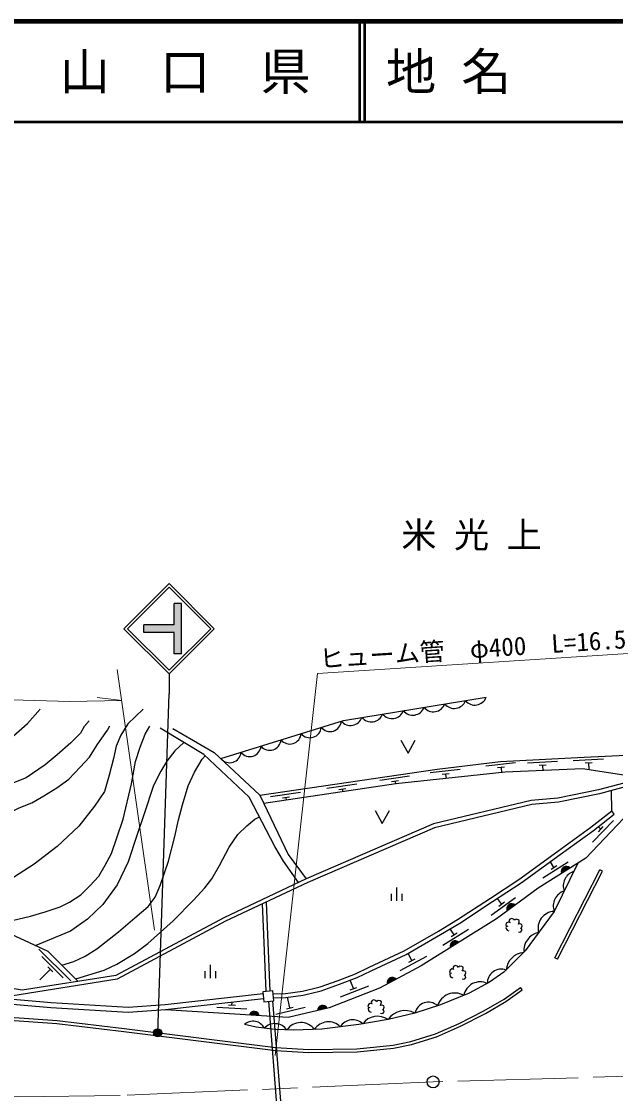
# Model space of a CAD drawing. Units: millimetres at full size, sheet at 1:1000; details may follow other scales. Extents: x 40000 to 680000, y 20000 to 380000.
# Drawn here: x 334077 to 393240, y 273128 to 380000 of the extents above; entities that cross this region are included whole.
import ezdxf
from ezdxf.enums import TextEntityAlignment as Align

# ---------------------------------------------------------------- set-up
doc = ezdxf.new("R2010")
doc.units = ezdxf.units.MM
doc.header["$LTSCALE"] = 1000
doc.linetypes.add('CHAIN', pattern=[18.5, 12, -1.5, 3.5, -1.5])
for name, color, linetype, lineweight in [('M-BGD', 7, 'Continuous', 25), ('M-BMK', 2, 'CHAIN', 13), ('M-BMK-SRVR', 3, 'Continuous', 25), ('M-STR-HTXT', 7, 'Continuous', 13), ('M-STR-STRC', 7, 'Continuous', 25), ('M-TTL', 2, 'Continuous', 140), ('M-TTL-LINE', 7, 'Continuous', 50)]:
    doc.layers.add(name, color=color, linetype=linetype, lineweight=lineweight)
doc.layers.add('M-BMK-HTXT', color=7, linetype='Continuous')
doc.layers.add('M-TTL-TXT', color=7, linetype='Continuous')
doc.styles.add('ＭＳ ゴシック', font='')
doc.styles.get('ＭＳ ゴシック').set_extended_font_data('MS Gothic')

msp = doc.modelspace()

# ---------------------------------------------------------------- hatches: boundary and pattern name
at = {"layer": 'M-BGD'}
for points in [[(387864, 295085), (388701, 295615, 0.82183)], [(382451, 291326), (383246, 291916, 0.82183)], [(376799, 287673), (377640, 288198, 0.82183)], [(370530, 284055), (371404, 284523, 0.82183)], [(356777, 280948), (357766, 280886, 0.82183)], [(363564, 281398), (364528, 281626, 0.82183)]]:
    msp.add_hatch(color=256, dxfattribs=at).paths.add_polyline_path(points)
at = {"layer": 'M-STR-STRC'}
for points in [[(346278, 319844), (349278, 319844), (349278, 321969), (350028, 321969), (350028, 316969), (349278, 316969), (349278, 319094), (346278, 319094)], [(347979, 279406, 1), (347304, 278976, 0.41421), (347856, 278853, 0.41421)]]:
    msp.add_hatch(color=256, dxfattribs=at).paths.add_polyline_path(points)

# ---------------------------------------------------------------- linework, layer by layer
at = {"layer": 'M-BGD'}
for p, q in [((383288, 306103), (380309, 305748)), ((382181, 305669), (381486, 305586)), ((387458, 306221), (384462, 306064)), ((386325, 305861), (385626, 305825)), ((385976, 305843), (386004, 305313)), ((392033, 306459), (389037, 306304)), ((390900, 306100), (390201, 306064)), ((390551, 306082), (390587, 305385)), ((372725, 304762), (369757, 304323)), ((377768, 305444), (374789, 305089)), ((376662, 305010), (375967, 304927)), ((376314, 304969), (376368, 304522)), ((381834, 305627), (381895, 305113)), ((367471, 303985), (364504, 303547)), ((366378, 303520), (365685, 303418)), ((371631, 304297), (370939, 304195)), ((371285, 304246), (371324, 303982)), ((361852, 303154), (358884, 302715)), ((360758, 302689), (360066, 302587)), ((360412, 302638), (360453, 302363)), ((366031, 303469), (366071, 303200)), ((392870, 301297), (392835, 303336)), ((390954, 298193), (393027, 300363)), ((393116, 300981), (392870, 301297)), ((391774, 299485), (391512, 299735)), ((391532, 299232), (392015, 299738)), ((386004, 294618), (388539, 296222)), ((387111, 295674), (386750, 296243)), ((386815, 295486), (387406, 295861)), ((387183, 286648), (391670, 295427)), ((387450, 286511), (391937, 295291)), ((391937, 295291), (391670, 295427)), ((370935, 292344), (370935, 293041)), ((371468, 292344), (371468, 293672)), ((372001, 292344), (372001, 293041)), ((380864, 290897), (383274, 292684)), ((381891, 292031), (381482, 292582)), ((381609, 291823), (382172, 292240)), ((376048, 287911), (378593, 289500)), ((377161, 288960), (376786, 289562)), ((376865, 288775), (377458, 289145)), ((338984, 284353), (335792, 287525)), ((338240, 284669), (336112, 286784)), ((371788, 285410), (374432, 286829)), ((372968, 286384), (372582, 287104)), ((372660, 286218), (373276, 286549)), ((387450, 286511), (387183, 286648)), ((336965, 285514), (335907, 284450)), ((337213, 285267), (336716, 285760)), ((352895, 284637), (352895, 285965)), ((352361, 284637), (352361, 285334)), ((353428, 284637), (353428, 285334)), ((367154, 283586), (366826, 284427)), ((365865, 282762), (368660, 283851)), ((366828, 283459), (367480, 283713)), ((383950, 283469), (383776, 283713)), ((355037, 281958), (355053, 282209)), ((358664, 282324), (359914, 266681)), ((359062, 282360), (360315, 266681)), ((360804, 281671), (360556, 282721)), ((353521, 281752), (356515, 281565)), ((354688, 281980), (355386, 281936)), ((359414, 281034), (362333, 281724)), ((360464, 281590), (361145, 281751))]:
    msp.add_line(p, q, dxfattribs=at)
for points in [[(324430, 313490), (324067, 312632), (323662, 310862), (323489, 309436), (323419, 308416), (323469, 307404), (323611, 306273), (324369, 305089), (325168, 304513), (326077, 304140), (326825, 304241), (328625, 305039), (329888, 306059), (331942, 307648), (333276, 308779), (334670, 310031), (335943, 311435)], [(353925, 306513), (366152, 310325), (380361, 312641)], [(346182, 311454), (344677, 309990), (343975, 308847), (343494, 307764), (343253, 306541), (342812, 304857), (342349, 303250), (341345, 301783), (339779, 299776), (337631, 297767), (335342, 295980), (332832, 294374), (330485, 293191), (327455, 292028)], [(340818, 310270), (340335, 309727), (339953, 309063), (338987, 308098), (337618, 306891), (336451, 305885), (334557, 304596), (332967, 303953)], [(418019, 310169), (403806, 307333), (400340, 306215), (398210, 305114), (395439, 304027), (391627, 303015), (387547, 302167), (384894, 301951), (375227, 299619), (362597, 294164), (354413, 290298), (343612, 284520), (333215, 282871)], [(417941, 310561), (403705, 307721), (400186, 306585), (398045, 305479), (395315, 304408), (391535, 303405), (387490, 302564), (384830, 302347), (375099, 300000), (362432, 294529), (354233, 290655), (343483, 284904), (334151, 283424)], [(357827, 302862), (375488, 305474), (381773, 306224), (390107, 306660), (394309, 306876), (405008, 310390)], [(323775, 295671), (325211, 295837), (326318, 296099), (327183, 296521), (327968, 297346), (328853, 298271), (329739, 299116), (330484, 299800), (331450, 300403), (333832, 301596), (335121, 302099), (336308, 302823), (337596, 303607), (338783, 304472), (339913, 305664), (340839, 306669), (341603, 307897), (342066, 308540), (342650, 309365), (342891, 309787)], [(331010, 289962), (333163, 290374), (334990, 290799), (336424, 291230), (337932, 291754), (338875, 292195), (339999, 292937), (340871, 293829), (341786, 294796), (342407, 295879), (343039, 297042), (343572, 298631), (344194, 300475), (345038, 304012), (345450, 306231), (345901, 307645), (346403, 308938), (346854, 309740)], [(361667, 294167), (360162, 296286), (359326, 297763), (356760, 302661), (352228, 306924), (347876, 309546)], [(349160, 309505), (353261, 307135), (357827, 302862), (358205, 302028), (360628, 296947), (362432, 294529)], [(350239, 308122), (349355, 307291), (348546, 306272), (347945, 305281), (347242, 303831), (346289, 301017), (345566, 298840), (344704, 296232), (343620, 293945), (342195, 291959), (340652, 290526), (338955, 289320), (335505, 287878)], [(371858, 308342), (372574, 307047), (373290, 308342)], [(338102, 285934), (339289, 286290), (340420, 286810), (341571, 287560), (343745, 289254), (345356, 290655), (346689, 291768), (347379, 292718), (347900, 293869), (348722, 296285), (349364, 298748), (349714, 300419), (350115, 301904), (350685, 303804), (351326, 305165), (352076, 306465), (352377, 306784)], [(418035, 306561), (405946, 306554), (397998, 304385), (395286, 301860), (390268, 296607), (385519, 293602), (381385, 290536), (373895, 285860), (369724, 283622), (364724, 281672), (360639, 280707), (348423, 281469)], [(395677, 302224), (395779, 304590), (389951, 305483), (382261, 305152), (371367, 303988), (358205, 302028)], [(339488, 284557), (342307, 285436), (343567, 286015), (345349, 287097), (346649, 288077), (349201, 290339), (351222, 292401), (352332, 293620), (353023, 294532), (353783, 295853), (354774, 297674), (355624, 298944), (356514, 299803), (357304, 300483), (357773, 300728)], [(359150, 283061), (360380, 283100), (362049, 283331), (363810, 283766), (365629, 284396), (367344, 285054), (368720, 285729), (372204, 287347), (375606, 289319), (377506, 290463), (380776, 292595), (383599, 294458), (387507, 297284), (390793, 299682), (392870, 301297)], [(359187, 282662), (360414, 282701), (362124, 282937), (363923, 283382), (365766, 284020), (367504, 284687), (368892, 285368), (372389, 286992), (375810, 288974), (377719, 290124), (380995, 292260), (383826, 294129), (387742, 296961), (391034, 299363), (393116, 300981)], [(369291, 301330), (370007, 300035), (370722, 301330)], [(334151, 283424), (323516, 285198), (306032, 284751), (301124, 287050), (293795, 294252), (289343, 298343)], [(389484, 296111), (387128, 291289), (384229, 287343), (382131, 285229), (380682, 284217), (378672, 283151), (375807, 281980), (373256, 281142), (370583, 280495), (367665, 280006), (363995, 279534), (361200, 279447), (359297, 279499), (357446, 279743), (356294, 280005)], [(299919, 288234), (307441, 290073), (315221, 292881), (326509, 292048), (336707, 287321), (339737, 284310)], [(358442, 283307), (358212, 288981), (358080, 292030)], [(358841, 283344), (358611, 288998), (358472, 292215)], [(358192, 282560), (348423, 281469), (344714, 281215), (336993, 281680), (331262, 282181), (326086, 282503), (322955, 282735), (316185, 282395), (305261, 281966), (293211, 287567), (285668, 288644), (283503, 289270), (279293, 291020)], [(358146, 283058), (348378, 281967), (344712, 281716), (337030, 282178), (331299, 282679), (326120, 283002), (322961, 283236), (316162, 282895), (305362, 282470), (293355, 288052), (285774, 289134), (283669, 289742), (279462, 291492)], [(383578, 289253), (383705, 289207), (383818, 289252), (383924, 289386), (383904, 289516), (383821, 289575), (383761, 289586), (383867, 289647), (383931, 289836), (383899, 289973), (383718, 290043), (383571, 290024), (383648, 290220), (383651, 290386), (383527, 290462), (383345, 290501), (383220, 290445), (383187, 290383), (383134, 290466), (382902, 290569), (382729, 290501), (382630, 290341), (382672, 290229), (382742, 290177), (382549, 290225), (382358, 290113), (382305, 289914), (382376, 289837), (382504, 289805), (382347, 289761), (382325, 289672), (382366, 289502), (382448, 289412), (382620, 289334)], [(377981, 284580), (378109, 284534), (378221, 284579), (378327, 284713), (378307, 284843), (378225, 284902), (378165, 284913), (378270, 284974), (378335, 285163), (378303, 285300), (378122, 285370), (377974, 285350), (378051, 285547), (378054, 285713), (377930, 285789), (377748, 285828), (377623, 285772), (377590, 285710), (377538, 285793), (377306, 285896), (377132, 285828), (377033, 285668), (377075, 285556), (377146, 285504), (376952, 285552), (376761, 285440), (376708, 285241), (376779, 285164), (376907, 285132), (376750, 285088), (376728, 284999), (376769, 284829), (376851, 284739), (377023, 284661)], [(296304, 284424), (304142, 280316), (323932, 281374), (337640, 280419), (344296, 279605), (359424, 277732), (362667, 277524), (367490, 277593), (371095, 277940), (372852, 278322), (375296, 279066), (377670, 280106), (380136, 281375), (382146, 282553), (383776, 283713)], [(296165, 284158), (304076, 280012), (323929, 281073), (337612, 280121), (344259, 279307), (359395, 277433), (362660, 277224), (367506, 277293), (371141, 277643), (372927, 278031), (375400, 278785), (377799, 279835), (380280, 281112), (382310, 282301), (383950, 283469)], [(369846, 281148), (369974, 281102), (370086, 281148), (370192, 281281), (370172, 281411), (370090, 281470), (370030, 281482), (370135, 281542), (370200, 281732), (370168, 281868), (369987, 281938), (369839, 281919), (369916, 282115), (369919, 282282), (369795, 282358), (369613, 282396), (369488, 282340), (369455, 282278), (369403, 282361), (369171, 282464), (368997, 282396), (368898, 282236), (368940, 282125), (369011, 282072), (368817, 282120), (368626, 282008), (368573, 281809), (368644, 281732), (368772, 281700), (368615, 281656), (368593, 281567), (368634, 281397), (368716, 281307), (368888, 281229)]]:
    msp.add_lwpolyline(points, dxfattribs=at)
msp.add_lwpolyline([(358218, 282282), (359214, 282375), (359121, 283370), (358125, 283278)], close=True, dxfattribs=at)
for centre, radius, start, end in [((377172, 312717), 1199, 218.63552, 339.87185), ((379235, 313053), 1199, 218.63552, 339.87185), ((370983, 311709), 1199, 218.63552, 339.87185), ((373046, 312045), 1199, 218.63552, 339.87185), ((375109, 312381), 1199, 218.63552, 339.87185), ((364803, 310344), 1128, 219.15795, 355.4779), ((366851, 311020), 1199, 219.59814, 340.7201), ((368920, 311373), 1199, 218.63552, 339.87185), ((360806, 309098), 1128, 219.15795, 355.4779), ((362805, 309721), 1128, 219.15795, 355.4779), ((358808, 308475), 1128, 219.15795, 355.4779), ((354811, 307229), 1128, 219.15795, 355.4779), ((356809, 307852), 1128, 219.15795, 355.4779), ((388335, 295267), 505, 43.49579, 201.15398), ((389516, 293837), 1484, 107.7083, 200.20851), ((388624, 291819), 1587, 108.41478, 199.502), ((382907, 291542), 505, 47.72968, 205.38787), ((387217, 289594), 1697, 92.99726, 194.37991), ((385950, 287347), 1864, 101.65956, 184.3797), ((377271, 287852), 505, 43.14633, 200.80452), ((384302, 285241), 1975, 96.11746, 174.31756), ((381838, 284167), 1364, 68.55872, 182.48689), ((371013, 284203), 505, 39.38705, 197.04524), ((379767, 282577), 1686, 65.16512, 168.13005), ((374605, 280852), 1380, 48.54123, 167.85931), ((377238, 281353), 1800, 60.79596, 162.77733), ((357265, 280819), 505, 7.60184, 165.26003), ((364069, 281417), 505, 24.4735, 182.13169), ((372269, 279373), 2025, 60.83307, 146.35591), ((357143, 279109), 1234, 25.28107, 133.44712), ((359316, 278661), 1437, 34.04434, 137.29082), ((361903, 278516), 1689, 36.10968, 145.7774), ((364648, 278658), 1623, 43.2466, 148.28929), ((367060, 279073), 1414, 44.98556, 150.45908), ((369534, 279018), 1812, 54.62564, 144.40157)]:
    msp.add_arc(centre, radius, start, end, dxfattribs=at)
at = {"layer": 'M-BMK'}
msp.add_lwpolyline([(574206, 281144), (512682, 278866), (474669, 277633), (452783, 276911), (429300, 276079), (408018, 275245), (375064, 274286), (343922, 272935), (333723, 272789), (326297, 272983), (322153, 273150), (317593, 273379), (312448, 273907), (307136, 274630), (301296, 275771), (295916, 277086), (291773, 278226), (285237, 280367), (276813, 284073)], dxfattribs=at)
at = {"layer": 'M-BMK-SRVR'}
msp.add_circle((375064, 274286), 600, dxfattribs=at)
at = {"layer": 'M-STR-HTXT'}
for p, q in [((343618, 315387), (347334, 289417)), ((344058, 312318), (341620, 312612))]:
    msp.add_line(p, q, dxfattribs=at)
for points in [[(289977, 321001), (300166, 317535), (308835, 315301), (317355, 313692), (328376, 312507), (338883, 312217), (344058, 312318)], [(359328, 276919), (363572, 314986), (397096, 317152)]]:
    msp.add_lwpolyline(points, dxfattribs=at)
at = {"layer": 'M-STR-STRC'}
for p, q in [((344279, 319470), (348779, 323970)), ((353279, 319469), (348779, 323970)), ((344633, 319470), (348779, 323616)), ((352926, 319469), (348779, 323616)), ((350028, 321969), (349278, 321969)), ((349278, 319844), (349278, 321969)), ((350028, 316969), (350028, 321969)), ((346278, 319094), (346278, 319844)), ((349278, 319844), (346278, 319844)), ((344279, 319470), (348779, 314969)), ((344633, 319470), (348779, 315323)), ((349278, 319094), (346278, 319094)), ((348779, 315323), (352926, 319469)), ((348779, 314969), (353279, 319469)), ((349278, 316969), (349278, 319094)), ((350028, 316969), (349278, 316969)), ((348779, 314969), (348779, 312969)), ((347642, 279191), (348779, 312969))]:
    msp.add_line(p, q, dxfattribs=at)
msp.add_circle((347642, 279191), 400, dxfattribs=at)
at = {"layer": 'M-TTL'}
msp.add_line((680000, 380000), (40000, 380000), dxfattribs=at)
at = {"layer": 'M-TTL-LINE'}
for p, q in [((367750, 380000), (367750, 370000)), ((368250, 380000), (368250, 370000)), ((40000, 370000), (680000, 370000))]:
    msp.add_line(p, q, dxfattribs=at)

# ---------------------------------------------------------------- texts
at = {"layer": 'M-BMK-HTXT', "style": 'ＭＳ ゴシック'}
msp.add_text('米 光 上', height=2566, dxfattribs=at).set_placement((371908, 326767), align=Align.BOTTOM_LEFT)
at = {"layer": 'M-STR-HTXT', "style": 'ＭＳ ゴシック'}
msp.add_text('ヒューム管\u3000φ400  L=16.5', height=1833, rotation=3.697, dxfattribs=at).set_placement((363850, 315004), align=Align.BOTTOM_LEFT)
at = {"layer": 'M-TTL-TXT', "style": 'ＭＳ ゴシック'}
msp.add_text('山\u3000口\u3000県', height=3666, dxfattribs=at).set_placement((350375, 375000), align=Align.MIDDLE_CENTER)
msp.add_text('地 名', height=3666, dxfattribs=at).set_placement((370380, 375000), align=Align.MIDDLE_LEFT)

doc.saveas('drawing.dxf')
